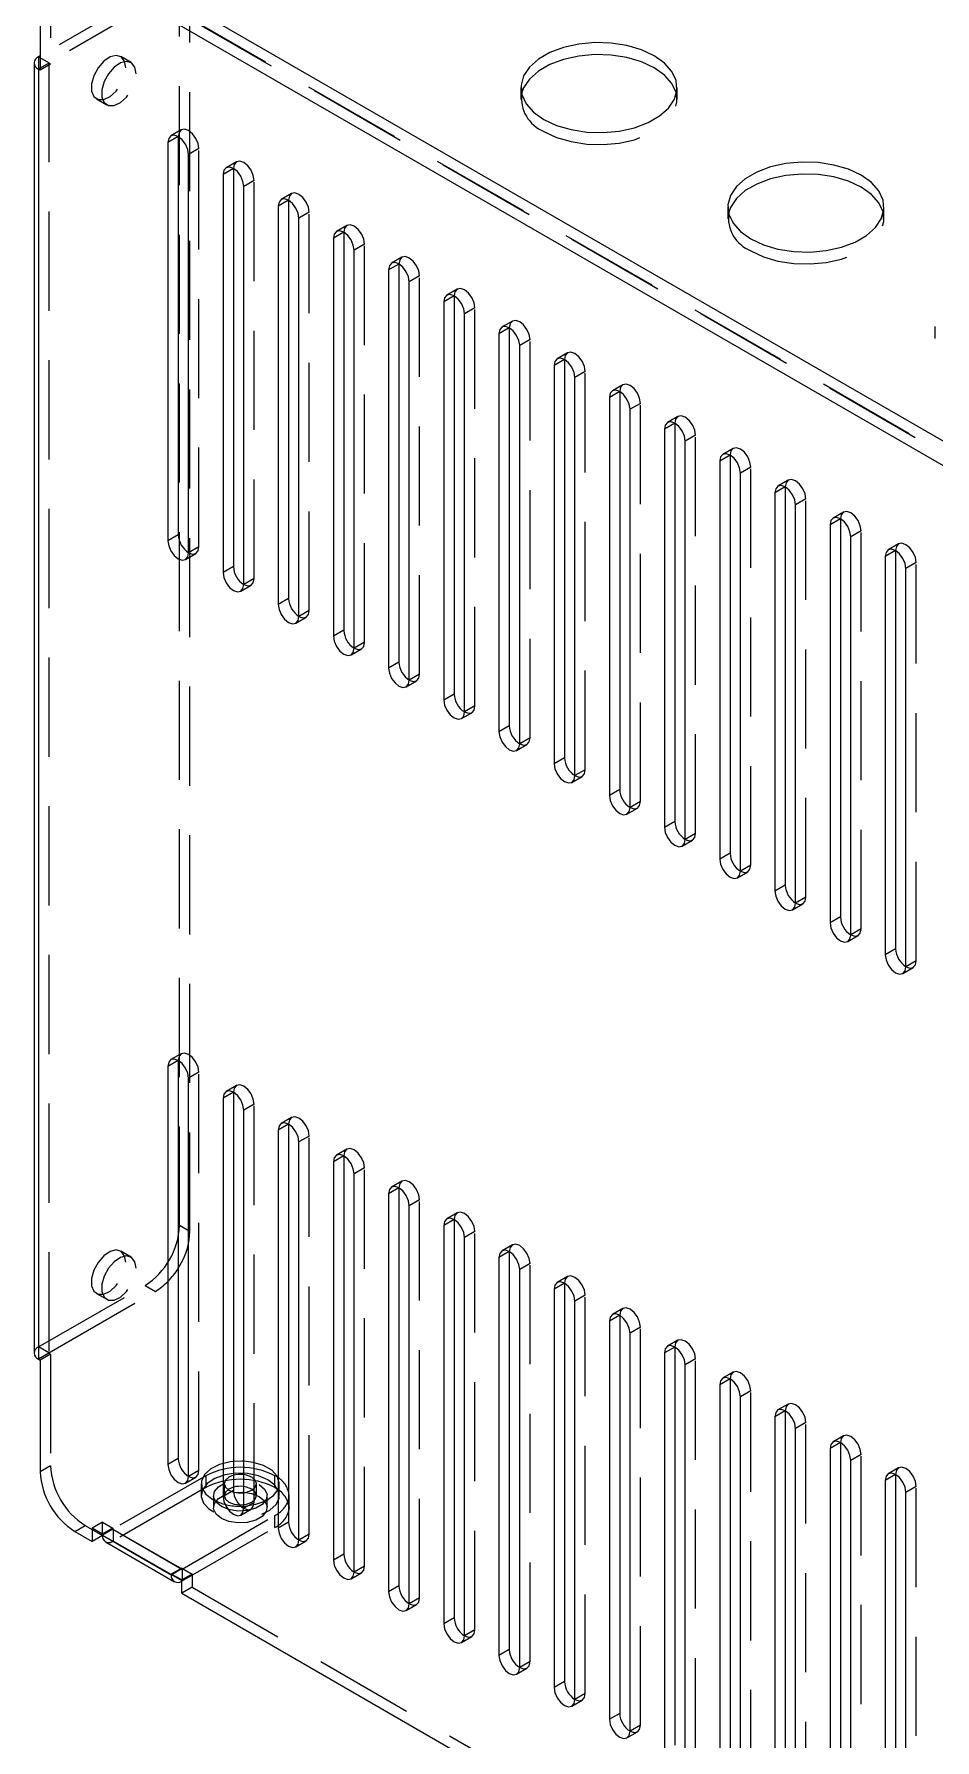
# Model space of a CAD drawing. Header units: millimetres. Extents: x 20 to 1161, y 26 to 820.
# Drawn here: x 933.5 to 979.6, y 684.9 to 772.3 of the extents above; entities that cross this region are included whole.
import ezdxf

# ---------------------------------------------------------------- set-up
doc = ezdxf.new("R2010")
doc.units = ezdxf.units.MM
doc.header["$LTSCALE"] = 4
doc.linetypes.add('HIDDEN', pattern=[1.905, 1.27, -0.635])
doc.layers.add('SLD-0', color=7, linetype='Continuous')

msp = doc.modelspace()

# ---------------------------------------------------------------- linework, layer by layer
at = {"layer": 'SLD-0', "linetype": 'Continuous', "lineweight": 25}
for p, q in [((934.316, 777.875), (1084.223, 691.335)), ((1083.675, 690.386), (933.768, 776.925)), ((933.768, 776.925), (933.768, 770.495)), ((933.453, 770.863), (933.453, 704.723)), ((933.768, 771.23), (933.68, 771.179)), ((933.768, 771.128), (933.68, 771.179)), ((933.768, 770.597), (933.68, 770.546)), ((933.68, 770.546), (933.68, 704.406)), ((933.768, 770.495), (933.68, 770.546)), ((940.839, 767.087), (940.309, 766.781)), ((940.839, 767.087), (940.839, 746.673)), ((940.309, 766.781), (940.309, 746.367)), ((941.369, 745.755), (941.369, 766.168)), ((943.667, 765.454), (943.137, 765.148)), ((943.667, 765.454), (943.667, 745.04)), ((943.137, 765.148), (943.137, 744.734)), ((944.198, 744.122), (944.198, 764.535)), ((946.496, 763.821), (945.966, 763.515)), ((945.966, 763.515), (945.966, 743.101)), ((946.496, 763.821), (946.496, 743.408)), ((947.026, 742.489), (947.026, 762.903)), ((949.324, 762.188), (948.794, 761.882)), ((948.794, 761.882), (948.794, 741.469)), ((949.324, 762.188), (949.324, 741.775)), ((949.855, 740.856), (949.855, 761.27)), ((952.153, 760.555), (951.622, 760.249)), ((951.622, 760.249), (951.622, 739.836)), ((952.153, 760.555), (952.153, 740.142)), ((952.683, 739.223), (952.683, 759.637)), ((954.981, 758.923), (954.451, 758.616)), ((954.451, 758.616), (954.451, 738.203)), ((954.981, 758.923), (954.981, 738.509)), ((955.512, 737.591), (955.512, 758.004)), ((957.81, 757.29), (957.279, 756.984)), ((957.279, 756.984), (957.279, 736.57)), ((957.81, 757.29), (957.81, 736.876)), ((958.34, 735.958), (958.34, 756.371)), ((960.638, 755.657), (960.108, 755.351)), ((960.638, 755.657), (960.638, 735.243)), ((960.108, 755.351), (960.108, 734.937)), ((961.168, 734.325), (961.168, 754.739)), ((963.466, 754.024), (962.936, 753.718)), ((963.466, 754.024), (963.466, 733.611)), ((962.936, 753.718), (962.936, 733.305)), ((963.997, 732.692), (963.997, 753.106)), ((966.295, 752.391), (965.765, 752.085)), ((965.765, 752.085), (965.765, 731.672)), ((966.295, 752.391), (966.295, 731.978)), ((966.825, 731.059), (966.825, 751.473)), ((969.123, 750.759), (968.593, 750.452)), ((968.593, 750.452), (968.593, 730.039)), ((969.123, 750.759), (969.123, 730.345)), ((969.654, 729.427), (969.654, 749.84)), ((971.952, 749.126), (971.421, 748.82)), ((971.421, 748.82), (971.421, 728.406)), ((971.952, 749.126), (971.952, 728.712)), ((972.482, 727.794), (972.482, 748.207)), ((974.78, 747.493), (974.25, 747.187)), ((974.25, 747.187), (974.25, 726.773)), ((974.78, 747.493), (974.78, 727.079)), ((940.839, 746.673), (940.309, 746.367)), ((975.311, 726.161), (975.311, 746.574)), ((977.609, 745.86), (977.078, 745.554)), ((977.078, 745.554), (977.078, 725.14)), ((977.609, 745.86), (977.609, 725.447)), ((943.667, 745.04), (943.137, 744.734)), ((978.139, 724.528), (978.139, 744.942)), ((946.496, 743.408), (945.966, 743.101)), ((949.324, 741.775), (948.794, 741.469)), ((952.153, 740.142), (951.622, 739.836)), ((954.981, 738.509), (954.451, 738.203)), ((957.81, 736.876), (957.279, 736.57)), ((960.638, 735.243), (960.108, 734.937)), ((963.466, 733.611), (962.936, 733.305)), ((966.295, 731.978), (965.765, 731.672)), ((969.123, 730.345), (968.593, 730.039)), ((971.952, 728.712), (971.421, 728.406)), ((974.78, 727.079), (974.25, 726.773)), ((977.609, 725.447), (977.078, 725.14)), ((940.839, 719.727), (940.309, 719.421)), ((940.839, 719.727), (940.839, 699.314)), ((940.309, 719.421), (940.309, 699.008)), ((941.369, 698.395), (941.369, 718.809)), ((943.667, 718.095), (943.137, 717.788)), ((943.667, 718.095), (943.667, 697.681)), ((943.137, 717.788), (943.137, 697.375)), ((944.198, 696.763), (944.198, 717.176)), ((946.496, 716.462), (945.966, 716.156)), ((946.496, 716.462), (946.496, 696.048)), ((945.966, 716.156), (945.966, 695.742)), ((947.026, 695.13), (947.026, 715.543)), ((949.324, 714.829), (948.794, 714.523)), ((948.794, 714.523), (948.794, 694.109)), ((949.324, 714.829), (949.324, 694.415)), ((949.855, 693.497), (949.855, 713.91)), ((952.153, 713.196), (951.622, 712.89)), ((951.622, 712.89), (951.622, 692.476)), ((952.153, 713.196), (952.153, 692.783)), ((952.683, 691.864), (952.683, 712.278)), ((954.981, 711.563), (954.451, 711.257)), ((954.451, 711.257), (954.451, 690.844)), ((954.981, 711.563), (954.981, 691.15)), ((955.512, 690.231), (955.512, 710.645)), ((957.81, 709.93), (957.279, 709.624)), ((957.279, 709.624), (957.279, 689.211)), ((957.81, 709.93), (957.81, 689.517)), ((958.34, 688.598), (958.34, 709.012)), ((960.638, 708.298), (960.108, 707.991)), ((960.108, 707.991), (960.108, 687.578)), ((960.638, 708.298), (960.638, 687.884)), ((961.168, 686.966), (961.168, 707.379)), ((963.466, 706.665), (962.936, 706.359)), ((963.466, 706.665), (963.466, 686.251)), ((962.936, 706.359), (962.936, 685.945)), ((963.997, 685.333), (963.997, 705.746)), ((966.295, 705.032), (965.765, 704.726)), ((966.295, 705.032), (966.295, 684.618)), ((933.68, 704.406), (933.768, 704.355)), ((933.768, 704.355), (933.768, 698.64)), ((965.765, 704.726), (965.765, 684.312)), ((966.825, 683.7), (966.825, 704.114)), ((969.123, 703.399), (968.593, 703.093)), ((969.123, 703.399), (969.123, 682.986)), ((968.593, 703.093), (968.593, 682.68)), ((969.654, 682.067), (969.654, 702.481)), ((971.952, 701.766), (971.421, 701.46)), ((971.421, 701.46), (971.421, 681.047)), ((971.952, 701.766), (971.952, 681.353)), ((972.482, 680.434), (972.482, 700.848)), ((974.78, 700.134), (974.25, 699.827)), ((974.25, 699.827), (974.25, 679.414)), ((974.78, 700.134), (974.78, 679.72)), ((940.839, 699.314), (940.309, 699.008)), ((975.311, 678.802), (975.311, 699.215)), ((977.609, 698.501), (977.078, 698.195)), ((977.078, 698.195), (977.078, 677.781)), ((977.609, 698.501), (977.609, 678.087)), ((943.667, 697.681), (943.137, 697.375)), ((946.521, 696.802), (946.521, 697.415)), ((978.139, 677.169), (978.139, 697.582)), ((944.049, 696.873), (944.198, 696.877)), ((946.521, 696.802), (946.496, 696.598)), ((935.536, 695.578), (936.42, 695.067)), ((936.95, 695.435), (936.42, 695.741)), ((936.42, 695.741), (936.42, 695.067)), ((936.95, 695.374), (936.42, 695.067)), ((936.95, 695.394), (936.95, 695.435)), ((936.95, 695.394), (940.485, 693.353)), ((936.95, 695.374), (936.95, 695.394)), ((946.496, 696.048), (945.966, 695.742)), ((937.111, 695.039), (940.646, 692.998)), ((949.324, 694.415), (948.794, 694.109)), ((941.016, 693.088), (940.485, 693.394)), ((940.485, 693.394), (940.485, 693.353)), ((940.521, 693.374), (940.485, 693.353)), ((941.016, 692.414), (941.016, 693.088)), ((952.153, 692.783), (951.622, 692.476)), ((941.016, 692.414), (1076.427, 614.243)), ((954.981, 691.15), (954.451, 690.844)), ((957.81, 689.517), (957.279, 689.211)), ((960.638, 687.884), (960.108, 687.578)), ((963.466, 686.251), (962.936, 685.945))]:
    msp.add_line(p, q, dxfattribs=at)
at = {"layer": 'SLD-0', "linetype": 'HIDDEN', "lineweight": 18}
for p, q in [((1084.205, 690.692), (934.298, 777.232)), ((934.298, 777.232), (934.298, 770.801)), ((934.316, 777.262), (1084.223, 690.723)), ((939.142, 774.332), (933.768, 771.23)), ((939.672, 774.026), (934.21, 770.873)), ((940.91, 711.254), (940.91, 773.311)), ((941.44, 710.948), (941.44, 773.005)), ((933.68, 771.179), (933.68, 770.546)), ((934.21, 770.873), (933.768, 771.128)), ((934.21, 770.852), (933.768, 770.597)), ((934.298, 770.801), (933.768, 770.495)), ((934.203, 770.863), (934.203, 704.723)), ((934.21, 770.852), (934.21, 770.873)), ((934.298, 770.801), (934.21, 770.852)), ((934.21, 770.852), (934.21, 704.713)), ((938.423, 770.883), (937.893, 771.189)), ((958.406, 769.598), (958.406, 768.986)), ((966.406, 768.986), (966.406, 769.598)), ((936.643, 769.024), (937.174, 768.718)), ((940.994, 767.43), (940.464, 767.124)), ((941.9, 766.474), (941.369, 766.168)), ((941.9, 746.061), (941.9, 766.474)), ((943.823, 765.797), (943.293, 765.491)), ((944.728, 764.842), (944.198, 764.535)), ((944.728, 744.428), (944.728, 764.842)), ((946.651, 764.164), (946.121, 763.858)), ((969.012, 763.475), (969.012, 762.863)), ((977.012, 762.863), (977.012, 763.475)), ((947.557, 763.209), (947.026, 762.903)), ((947.557, 742.795), (947.557, 763.209)), ((949.48, 762.532), (948.949, 762.225)), ((950.385, 761.576), (949.855, 761.27)), ((950.385, 741.162), (950.385, 761.576)), ((952.308, 760.899), (951.778, 760.593)), ((953.213, 759.943), (952.683, 759.637)), ((953.213, 739.53), (953.213, 759.943)), ((955.137, 759.266), (954.606, 758.96)), ((956.042, 758.31), (955.512, 758.004)), ((956.042, 737.897), (956.042, 758.31)), ((957.965, 757.633), (957.435, 757.327)), ((979.619, 757.352), (979.619, 756.74)), ((958.87, 756.678), (958.34, 756.371)), ((958.87, 736.264), (958.87, 756.678)), ((960.793, 756), (960.263, 755.694)), ((961.699, 755.045), (961.168, 754.739)), ((961.699, 734.631), (961.699, 755.045)), ((963.622, 754.368), (963.091, 754.061)), ((964.527, 753.412), (963.997, 753.106)), ((964.527, 732.998), (964.527, 753.412)), ((966.45, 752.735), (965.92, 752.429)), ((967.356, 751.779), (966.825, 751.473)), ((967.356, 731.366), (967.356, 751.779)), ((969.279, 751.102), (968.748, 750.796)), ((970.184, 750.146), (969.654, 749.84)), ((970.184, 729.733), (970.184, 750.146)), ((972.107, 749.469), (971.577, 749.163)), ((973.012, 748.513), (972.482, 748.207)), ((973.012, 728.1), (973.012, 748.513)), ((974.936, 747.836), (974.405, 747.53)), ((975.841, 746.881), (975.311, 746.574)), ((975.841, 726.467), (975.841, 746.881)), ((941.9, 746.061), (941.369, 745.755)), ((977.764, 746.203), (977.234, 745.897)), ((941.214, 745.411), (941.744, 745.717)), ((978.669, 745.248), (978.139, 744.942)), ((978.669, 724.834), (978.669, 745.248)), ((944.728, 744.428), (944.198, 744.122)), ((944.042, 743.779), (944.573, 744.085)), ((947.557, 742.795), (947.026, 742.489)), ((946.871, 742.146), (947.401, 742.452)), ((949.699, 740.513), (950.23, 740.819)), ((950.385, 741.162), (949.855, 740.856)), ((952.528, 738.88), (953.058, 739.186)), ((953.213, 739.53), (952.683, 739.223)), ((955.356, 737.247), (955.886, 737.553)), ((956.042, 737.897), (955.512, 737.591)), ((958.185, 735.614), (958.715, 735.921)), ((958.87, 736.264), (958.34, 735.958)), ((961.699, 734.631), (961.168, 734.325)), ((961.013, 733.982), (961.543, 734.288)), ((964.527, 732.998), (963.997, 732.692)), ((963.841, 732.349), (964.372, 732.655)), ((967.356, 731.366), (966.825, 731.059)), ((966.67, 730.716), (967.2, 731.022)), ((969.498, 729.083), (970.029, 729.389)), ((970.184, 729.733), (969.654, 729.427)), ((972.327, 727.45), (972.857, 727.757)), ((973.012, 728.1), (972.482, 727.794)), ((975.155, 725.818), (975.685, 726.124)), ((975.841, 726.467), (975.311, 726.161)), ((977.984, 724.185), (978.514, 724.491)), ((978.669, 724.834), (978.139, 724.528)), ((940.994, 720.071), (940.464, 719.765)), ((941.9, 719.115), (941.369, 718.809)), ((941.9, 698.702), (941.9, 719.115)), ((943.823, 718.438), (943.293, 718.132)), ((944.728, 717.482), (944.198, 717.176)), ((944.728, 697.069), (944.728, 717.482)), ((946.651, 716.805), (946.121, 716.499)), ((947.557, 715.849), (947.026, 715.543)), ((947.557, 695.436), (947.557, 715.849)), ((949.48, 715.172), (948.949, 714.866)), ((950.385, 714.217), (949.855, 713.91)), ((950.385, 693.803), (950.385, 714.217)), ((952.308, 713.539), (951.778, 713.233)), ((953.213, 712.584), (952.683, 712.278)), ((953.213, 692.17), (953.213, 712.584)), ((955.137, 711.907), (954.606, 711.6)), ((941.44, 710.948), (940.91, 711.254)), ((956.042, 710.951), (955.512, 710.645)), ((956.042, 690.537), (956.042, 710.951)), ((957.965, 710.274), (957.435, 709.968)), ((938.423, 709.643), (937.893, 709.949)), ((958.87, 709.318), (958.34, 709.012)), ((958.87, 688.905), (958.87, 709.318)), ((960.793, 708.641), (960.263, 708.335)), ((933.68, 705.039), (939.142, 708.193)), ((934.21, 704.733), (939.672, 707.886)), ((936.643, 707.784), (937.174, 707.478)), ((939.142, 708.193), (939.672, 707.886)), ((961.699, 707.685), (961.168, 707.379)), ((961.699, 687.272), (961.699, 707.685)), ((963.622, 707.008), (963.091, 706.702)), ((964.527, 706.053), (963.997, 705.746)), ((964.527, 685.639), (964.527, 706.053)), ((934.21, 704.733), (933.68, 705.039)), ((966.45, 705.375), (965.92, 705.069)), ((934.21, 704.713), (933.68, 704.406)), ((934.298, 704.662), (933.768, 704.355)), ((934.21, 704.713), (934.298, 704.662)), ((934.298, 704.662), (934.298, 698.946)), ((967.356, 704.42), (966.825, 704.114)), ((967.356, 684.006), (967.356, 704.42)), ((969.279, 703.743), (968.748, 703.436)), ((970.184, 702.787), (969.654, 702.481)), ((970.184, 682.373), (970.184, 702.787)), ((972.107, 702.11), (971.577, 701.804)), ((973.012, 701.154), (972.482, 700.848)), ((973.012, 680.741), (973.012, 701.154)), ((974.936, 700.477), (974.405, 700.171)), ((934.298, 698.946), (933.768, 698.64)), ((975.841, 699.521), (975.311, 699.215)), ((975.841, 679.108), (975.841, 699.521)), ((977.764, 698.844), (977.234, 698.538)), ((942.253, 698.435), (937.498, 695.69)), ((941.214, 698.052), (941.744, 698.358)), ((941.9, 698.702), (941.369, 698.395)), ((942.021, 698.027), (942.021, 697.415)), ((942.253, 698.435), (942.253, 697.823)), ((943.196, 698.027), (943.196, 697.415)), ((944.846, 697.415), (944.846, 698.027)), ((945.789, 697.823), (945.789, 698.435)), ((946.021, 697.415), (946.021, 698.027)), ((978.669, 697.888), (978.139, 697.582)), ((978.669, 677.475), (978.669, 697.888)), ((942.253, 697.823), (937.498, 695.078)), ((942.646, 697.415), (942.646, 696.802)), ((943.438, 697.69), (943.672, 697.596)), ((944.728, 697.069), (944.198, 696.763)), ((945.396, 696.802), (945.396, 697.415)), ((941.034, 693.649), (945.789, 696.394)), ((944.042, 696.419), (944.573, 696.725)), ((945.789, 695.782), (945.789, 696.394)), ((935.536, 695.578), (936.066, 695.884)), ((936.066, 695.884), (936.95, 695.374)), ((936.95, 696.047), (936.42, 695.741)), ((936.95, 696.047), (937.48, 695.741)), ((936.95, 695.435), (936.95, 696.047)), ((937.48, 695.741), (936.95, 695.435)), ((937.48, 695.7), (936.95, 695.394)), ((937.48, 695.741), (937.48, 695.7)), ((937.48, 695.7), (941.016, 693.659)), ((937.485, 695.689), (941.021, 693.648)), ((937.498, 695.69), (937.498, 695.078)), ((941.034, 693.037), (945.789, 695.782)), ((947.557, 695.436), (947.026, 695.13)), ((941.034, 693.037), (937.498, 695.078)), ((946.871, 694.786), (947.401, 695.092)), ((941.016, 693.7), (940.485, 693.394)), ((941.016, 693.659), (940.521, 693.374)), ((941.016, 693.7), (941.546, 693.394)), ((941.016, 693.659), (941.016, 693.7)), ((941.034, 693.649), (941.016, 693.659)), ((941.034, 693.649), (941.034, 693.037)), ((950.385, 693.803), (949.855, 693.497)), ((941.546, 693.394), (941.016, 693.088)), ((941.016, 693.027), (941.034, 693.037)), ((941.546, 692.72), (941.016, 692.414)), ((941.546, 693.394), (941.546, 692.72)), ((941.546, 692.72), (1076.957, 614.549)), ((949.699, 693.154), (950.23, 693.46)), ((952.528, 691.521), (953.058, 691.827)), ((953.213, 692.17), (952.683, 691.864)), ((955.356, 689.888), (955.886, 690.194)), ((956.042, 690.537), (955.512, 690.231)), ((958.185, 688.255), (958.715, 688.561)), ((958.87, 688.905), (958.34, 688.598)), ((961.013, 686.622), (961.543, 686.928)), ((961.699, 687.272), (961.168, 686.966)), ((964.527, 685.639), (963.997, 685.333)), ((963.841, 684.989), (964.372, 685.296))]:
    msp.add_line(p, q, dxfattribs=at)
at = {"layer": 'SLD-0', "linetype": 'Continuous', "lineweight": 25, "flags": 128}
for points in [[(959.577, 767.965), (960.227, 767.662), (960.972, 767.443), (961.78, 767.318), (962.615, 767.292), (963.441, 767.368), (964.222, 767.541), (964.923, 767.804), (965.514, 768.145), (965.97, 768.55), (966.27, 769.001), (966.4, 769.477), (966.357, 769.96), (966.14, 770.426), (965.76, 770.856), (965.234, 771.231), (964.584, 771.535), (963.839, 771.754), (963.032, 771.879), (962.196, 771.904), (961.371, 771.829), (960.59, 771.656), (959.889, 771.393), (959.297, 771.051), (958.842, 770.647), (958.542, 770.196), (958.411, 769.719), (958.455, 769.237), (958.671, 768.771), (959.051, 768.341), (959.577, 767.965)], [(966.37, 769.292), (966.357, 769.347), (966.14, 769.813), (965.76, 770.244), (965.234, 770.619), (964.584, 770.923), (963.839, 771.142), (963.032, 771.267), (962.196, 771.292), (961.371, 771.216), (960.59, 771.043), (959.889, 770.78), (959.297, 770.439), (958.842, 770.034), (958.542, 769.584), (958.441, 769.292)], [(941.369, 766.168), (941.329, 766.426), (941.214, 766.691), (941.042, 766.923), (940.839, 767.087), (940.636, 767.157), (940.464, 767.124), (940.349, 766.992), (940.309, 766.781)], [(944.198, 764.535), (944.157, 764.793), (944.042, 765.058), (943.87, 765.29), (943.667, 765.454), (943.465, 765.525), (943.292, 765.491), (943.178, 765.359), (943.137, 765.148)], [(970.184, 761.842), (970.834, 761.539), (971.579, 761.319), (972.387, 761.195), (973.222, 761.169), (974.048, 761.245), (974.828, 761.418), (975.53, 761.681), (976.121, 762.022), (976.576, 762.427), (976.876, 762.878), (977.007, 763.354), (976.963, 763.836), (976.747, 764.303), (976.367, 764.733), (975.841, 765.108), (975.191, 765.412), (974.446, 765.631), (973.638, 765.756), (972.803, 765.781), (971.977, 765.706), (971.196, 765.533), (970.495, 765.27), (969.904, 764.928), (969.448, 764.524), (969.149, 764.073), (969.018, 763.596), (969.062, 763.114), (969.278, 762.648), (969.658, 762.218), (970.184, 761.842)], [(976.977, 763.169), (976.963, 763.224), (976.747, 763.69), (976.367, 764.12), (975.841, 764.496), (975.191, 764.799), (974.446, 765.019), (973.638, 765.144), (972.803, 765.169), (971.977, 765.093), (971.196, 764.92), (970.495, 764.657), (969.904, 764.316), (969.448, 763.911), (969.149, 763.46), (969.048, 763.169)], [(947.026, 762.903), (946.986, 763.16), (946.871, 763.425), (946.699, 763.657), (946.496, 763.821), (946.293, 763.892), (946.121, 763.858), (946.006, 763.726), (945.966, 763.515)], [(949.855, 761.27), (949.814, 761.527), (949.699, 761.793), (949.527, 762.025), (949.324, 762.188), (949.121, 762.259), (948.949, 762.225), (948.834, 762.093), (948.794, 761.882)], [(952.683, 759.637), (952.643, 759.895), (952.528, 760.16), (952.356, 760.392), (952.153, 760.556), (951.95, 760.626), (951.778, 760.593), (951.663, 760.46), (951.622, 760.249)], [(955.512, 758.004), (955.471, 758.262), (955.356, 758.527), (955.184, 758.759), (954.981, 758.923), (954.778, 758.993), (954.606, 758.96), (954.491, 758.828), (954.451, 758.616)], [(958.34, 756.371), (958.3, 756.629), (958.185, 756.894), (958.013, 757.126), (957.81, 757.29), (957.607, 757.36), (957.435, 757.327), (957.32, 757.195), (957.279, 756.984)], [(961.168, 754.739), (961.128, 754.996), (961.013, 755.261), (960.841, 755.493), (960.638, 755.657), (960.435, 755.728), (960.263, 755.694), (960.148, 755.562), (960.108, 755.351)], [(963.997, 753.106), (963.956, 753.363), (963.841, 753.628), (963.669, 753.861), (963.466, 754.024), (963.264, 754.095), (963.091, 754.061), (962.977, 753.929), (962.936, 753.718)], [(966.825, 751.473), (966.785, 751.731), (966.67, 751.996), (966.498, 752.228), (966.295, 752.391), (966.092, 752.462), (965.92, 752.429), (965.805, 752.296), (965.765, 752.085)], [(969.654, 749.84), (969.613, 750.098), (969.498, 750.363), (969.326, 750.595), (969.123, 750.759), (968.92, 750.829), (968.748, 750.796), (968.633, 750.663), (968.593, 750.452)], [(972.482, 748.207), (972.442, 748.465), (972.327, 748.73), (972.155, 748.962), (971.952, 749.126), (971.749, 749.196), (971.577, 749.163), (971.462, 749.031), (971.421, 748.82)], [(975.311, 746.574), (975.27, 746.832), (975.155, 747.097), (974.983, 747.329), (974.78, 747.493), (974.577, 747.564), (974.405, 747.53), (974.29, 747.398), (974.25, 747.187)], [(940.309, 746.367), (940.349, 746.109), (940.464, 745.844), (940.636, 745.612), (940.839, 745.448), (941.042, 745.378), (941.214, 745.411), (941.329, 745.544), (941.369, 745.755)], [(978.139, 744.942), (978.099, 745.199), (977.984, 745.464), (977.812, 745.696), (977.609, 745.86), (977.406, 745.931), (977.234, 745.897), (977.119, 745.765), (977.078, 745.554)], [(943.137, 744.734), (943.178, 744.477), (943.292, 744.212), (943.465, 743.979), (943.667, 743.816), (943.87, 743.745), (944.042, 743.779), (944.157, 743.911), (944.198, 744.122)], [(945.966, 743.101), (946.006, 742.844), (946.121, 742.579), (946.293, 742.347), (946.496, 742.183), (946.699, 742.112), (946.871, 742.146), (946.986, 742.278), (947.026, 742.489)], [(948.794, 741.469), (948.834, 741.211), (948.949, 740.946), (949.121, 740.714), (949.324, 740.55), (949.527, 740.479), (949.699, 740.513), (949.814, 740.645), (949.855, 740.856)], [(951.622, 739.836), (951.663, 739.578), (951.778, 739.313), (951.95, 739.081), (952.153, 738.917), (952.356, 738.847), (952.528, 738.88), (952.643, 739.012), (952.683, 739.223)], [(954.451, 738.203), (954.491, 737.945), (954.606, 737.68), (954.778, 737.448), (954.981, 737.284), (955.184, 737.214), (955.356, 737.247), (955.471, 737.38), (955.512, 737.591)], [(957.279, 736.57), (957.32, 736.312), (957.435, 736.047), (957.607, 735.815), (957.81, 735.652), (958.013, 735.581), (958.185, 735.614), (958.3, 735.747), (958.34, 735.958)], [(960.108, 734.937), (960.148, 734.68), (960.263, 734.415), (960.435, 734.183), (960.638, 734.019), (960.841, 733.948), (961.013, 733.982), (961.128, 734.114), (961.168, 734.325)], [(962.936, 733.305), (962.977, 733.047), (963.091, 732.782), (963.264, 732.55), (963.466, 732.386), (963.669, 732.315), (963.841, 732.349), (963.956, 732.481), (963.997, 732.692)], [(965.765, 731.672), (965.805, 731.414), (965.92, 731.149), (966.092, 730.917), (966.295, 730.753), (966.498, 730.683), (966.67, 730.716), (966.785, 730.848), (966.825, 731.059)], [(968.593, 730.039), (968.633, 729.781), (968.748, 729.516), (968.92, 729.284), (969.123, 729.12), (969.326, 729.05), (969.498, 729.083), (969.613, 729.216), (969.654, 729.427)], [(971.421, 728.406), (971.462, 728.148), (971.577, 727.883), (971.749, 727.651), (971.952, 727.487), (972.155, 727.417), (972.327, 727.45), (972.442, 727.583), (972.482, 727.794)], [(974.25, 726.773), (974.29, 726.516), (974.405, 726.251), (974.577, 726.018), (974.78, 725.855), (974.983, 725.784), (975.155, 725.818), (975.27, 725.95), (975.311, 726.161)], [(977.078, 725.14), (977.119, 724.883), (977.234, 724.618), (977.406, 724.386), (977.609, 724.222), (977.812, 724.151), (977.984, 724.185), (978.099, 724.317), (978.139, 724.528)], [(941.369, 718.809), (941.329, 719.067), (941.214, 719.332), (941.042, 719.564), (940.839, 719.727), (940.636, 719.798), (940.464, 719.765), (940.349, 719.632), (940.309, 719.421)], [(944.198, 717.176), (944.157, 717.434), (944.042, 717.699), (943.87, 717.931), (943.667, 718.095), (943.465, 718.165), (943.292, 718.132), (943.178, 717.999), (943.137, 717.788)], [(947.026, 715.543), (946.986, 715.801), (946.871, 716.066), (946.699, 716.298), (946.496, 716.462), (946.293, 716.532), (946.121, 716.499), (946.006, 716.367), (945.966, 716.156)], [(949.855, 713.91), (949.814, 714.168), (949.699, 714.433), (949.527, 714.665), (949.324, 714.829), (949.121, 714.9), (948.949, 714.866), (948.834, 714.734), (948.794, 714.523)], [(952.683, 712.278), (952.643, 712.535), (952.528, 712.8), (952.356, 713.032), (952.153, 713.196), (951.95, 713.267), (951.778, 713.233), (951.663, 713.101), (951.622, 712.89)], [(955.512, 710.645), (955.471, 710.902), (955.356, 711.168), (955.184, 711.4), (954.981, 711.563), (954.778, 711.634), (954.606, 711.6), (954.491, 711.468), (954.451, 711.257)], [(958.34, 709.012), (958.3, 709.27), (958.185, 709.535), (958.013, 709.767), (957.81, 709.931), (957.607, 710.001), (957.435, 709.968), (957.32, 709.835), (957.279, 709.624)], [(961.168, 707.379), (961.128, 707.637), (961.013, 707.902), (960.841, 708.134), (960.638, 708.298), (960.435, 708.368), (960.263, 708.335), (960.148, 708.203), (960.108, 707.991)], [(963.997, 705.746), (963.956, 706.004), (963.841, 706.269), (963.669, 706.501), (963.466, 706.665), (963.264, 706.735), (963.091, 706.702), (962.977, 706.57), (962.936, 706.359)], [(966.825, 704.114), (966.785, 704.371), (966.67, 704.636), (966.498, 704.868), (966.295, 705.032), (966.092, 705.103), (965.92, 705.069), (965.805, 704.937), (965.765, 704.726)], [(969.654, 702.481), (969.613, 702.738), (969.498, 703.003), (969.326, 703.236), (969.123, 703.399), (968.92, 703.47), (968.748, 703.436), (968.633, 703.304), (968.593, 703.093)], [(972.482, 700.848), (972.442, 701.106), (972.327, 701.371), (972.155, 701.603), (971.952, 701.766), (971.749, 701.837), (971.577, 701.804), (971.462, 701.671), (971.421, 701.46)], [(975.311, 699.215), (975.27, 699.473), (975.155, 699.738), (974.983, 699.97), (974.78, 700.134), (974.577, 700.204), (974.405, 700.171), (974.29, 700.038), (974.25, 699.827)], [(940.309, 699.008), (940.349, 698.75), (940.464, 698.485), (940.636, 698.253), (940.839, 698.089), (941.042, 698.019), (941.214, 698.052), (941.329, 698.184), (941.369, 698.395)], [(944.198, 699.177), (944.096, 699.181), (943.667, 699.164)], [(978.139, 697.582), (978.099, 697.84), (977.984, 698.105), (977.812, 698.337), (977.609, 698.501), (977.406, 698.571), (977.234, 698.538), (977.119, 698.406), (977.078, 698.195)], [(943.137, 697.375), (943.178, 697.117), (943.292, 696.852), (943.465, 696.62), (943.667, 696.456), (943.87, 696.386), (944.042, 696.419), (944.157, 696.551), (944.198, 696.763)], [(943.74, 697.579), (944.141, 697.593), (944.198, 697.59)], [(946.496, 697.211), (946.521, 697.415), (946.496, 697.619)], [(945.966, 695.742), (946.006, 695.484), (946.121, 695.219), (946.293, 694.987), (946.496, 694.823), (946.699, 694.753), (946.871, 694.786), (946.986, 694.919), (947.026, 695.13)], [(948.794, 694.109), (948.834, 693.852), (948.949, 693.587), (949.121, 693.354), (949.324, 693.191), (949.527, 693.12), (949.699, 693.154), (949.814, 693.286), (949.855, 693.497)], [(951.622, 692.476), (951.663, 692.219), (951.778, 691.954), (951.95, 691.722), (952.153, 691.558), (952.356, 691.487), (952.528, 691.521), (952.643, 691.653), (952.683, 691.864)], [(954.451, 690.844), (954.491, 690.586), (954.606, 690.321), (954.778, 690.089), (954.981, 689.925), (955.184, 689.854), (955.356, 689.888), (955.471, 690.02), (955.512, 690.231)], [(957.279, 689.211), (957.32, 688.953), (957.435, 688.688), (957.607, 688.456), (957.81, 688.292), (958.013, 688.222), (958.185, 688.255), (958.3, 688.387), (958.34, 688.598)], [(960.108, 687.578), (960.148, 687.32), (960.263, 687.055), (960.435, 686.823), (960.638, 686.659), (960.841, 686.589), (961.013, 686.622), (961.128, 686.755), (961.168, 686.966)], [(962.936, 685.945), (962.977, 685.687), (963.091, 685.422), (963.264, 685.19), (963.466, 685.027), (963.669, 684.956), (963.841, 684.989), (963.956, 685.122), (963.997, 685.333)]]:
    msp.add_lwpolyline(points, dxfattribs=at)
at = {"layer": 'SLD-0', "linetype": 'HIDDEN', "lineweight": 18, "flags": 128}
for points in [[(938.152, 770.617), (938.092, 770.951), (937.921, 771.172), (937.662, 771.248), (937.35, 771.17), (937.026, 770.949), (936.736, 770.614), (936.517, 770.21), (936.399, 769.793), (936.399, 769.418), (936.517, 769.136), (936.736, 768.985), (937.026, 768.986), (937.35, 769.138), (937.662, 769.421), (937.921, 769.796), (938.092, 770.214), (938.152, 770.617)], [(938.682, 770.311), (938.623, 770.645), (938.452, 770.865), (938.192, 770.942), (937.88, 770.864), (937.557, 770.643), (937.266, 770.308), (937.047, 769.904), (936.93, 769.487), (936.93, 769.112), (937.047, 768.83), (937.266, 768.679), (937.557, 768.679), (937.88, 768.832), (938.192, 769.115), (938.452, 769.49), (938.623, 769.908), (938.682, 770.311)], [(959.577, 767.353), (960.227, 767.049), (960.972, 766.83), (961.78, 766.705), (962.615, 766.68), (963.441, 766.755), (964.222, 766.928), (964.923, 767.191), (965.514, 767.533), (965.97, 767.938), (966.27, 768.388), (966.4, 768.865), (966.37, 769.292)], [(941.9, 766.474), (941.859, 766.732), (941.744, 766.997), (941.572, 767.229), (941.369, 767.393), (941.166, 767.464), (940.994, 767.43), (940.879, 767.298), (940.839, 767.087)], [(944.728, 764.842), (944.688, 765.099), (944.573, 765.364), (944.401, 765.596), (944.198, 765.76), (943.995, 765.831), (943.823, 765.797), (943.708, 765.665), (943.667, 765.454)], [(947.557, 763.209), (947.516, 763.466), (947.401, 763.731), (947.229, 763.964), (947.026, 764.127), (946.823, 764.198), (946.651, 764.164), (946.536, 764.032), (946.496, 763.821)], [(970.184, 761.23), (970.834, 760.926), (971.579, 760.707), (972.387, 760.582), (973.222, 760.557), (974.048, 760.632), (974.828, 760.805), (975.53, 761.068), (976.121, 761.41), (976.576, 761.815), (976.876, 762.265), (977.007, 762.742), (976.977, 763.169)], [(950.385, 761.576), (950.345, 761.834), (950.23, 762.099), (950.058, 762.331), (949.855, 762.495), (949.652, 762.565), (949.48, 762.532), (949.365, 762.399), (949.324, 762.188)], [(953.213, 759.943), (953.173, 760.201), (953.058, 760.466), (952.886, 760.698), (952.683, 760.862), (952.48, 760.932), (952.308, 760.899), (952.193, 760.766), (952.153, 760.555)], [(956.042, 758.31), (956.001, 758.568), (955.887, 758.833), (955.714, 759.065), (955.512, 759.229), (955.309, 759.299), (955.137, 759.266), (955.022, 759.134), (954.981, 758.923)], [(958.87, 756.678), (958.83, 756.935), (958.715, 757.2), (958.543, 757.432), (958.34, 757.596), (958.137, 757.667), (957.965, 757.633), (957.85, 757.501), (957.81, 757.29)], [(961.699, 755.045), (961.658, 755.302), (961.543, 755.567), (961.371, 755.799), (961.168, 755.963), (960.965, 756.034), (960.793, 756), (960.678, 755.868), (960.638, 755.657)], [(964.527, 753.412), (964.487, 753.67), (964.372, 753.935), (964.2, 754.167), (963.997, 754.33), (963.794, 754.401), (963.622, 754.368), (963.507, 754.235), (963.466, 754.024)], [(967.356, 751.779), (967.315, 752.037), (967.2, 752.302), (967.028, 752.534), (966.825, 752.698), (966.622, 752.768), (966.45, 752.735), (966.335, 752.602), (966.295, 752.391)], [(970.184, 750.146), (970.144, 750.404), (970.029, 750.669), (969.857, 750.901), (969.654, 751.065), (969.451, 751.135), (969.279, 751.102), (969.164, 750.97), (969.123, 750.759)], [(973.012, 748.513), (972.972, 748.771), (972.857, 749.036), (972.685, 749.268), (972.482, 749.432), (972.279, 749.503), (972.107, 749.469), (971.992, 749.337), (971.952, 749.126)], [(975.841, 746.881), (975.8, 747.138), (975.686, 747.403), (975.513, 747.635), (975.311, 747.799), (975.108, 747.87), (974.936, 747.836), (974.821, 747.704), (974.78, 747.493)], [(941.369, 745.755), (941.572, 745.684), (941.744, 745.718), (941.859, 745.85), (941.9, 746.061)], [(978.669, 745.248), (978.629, 745.505), (978.514, 745.77), (978.342, 746.003), (978.139, 746.166), (977.936, 746.237), (977.764, 746.203), (977.649, 746.071), (977.609, 745.86)], [(944.198, 744.122), (944.401, 744.051), (944.573, 744.085), (944.688, 744.217), (944.728, 744.428)], [(947.026, 742.489), (947.229, 742.418), (947.401, 742.452), (947.516, 742.584), (947.557, 742.795)], [(949.855, 740.856), (950.058, 740.786), (950.23, 740.819), (950.345, 740.951), (950.385, 741.162)], [(952.683, 739.223), (952.886, 739.153), (953.058, 739.186), (953.173, 739.319), (953.213, 739.53)], [(955.512, 737.591), (955.714, 737.52), (955.887, 737.553), (956.001, 737.686), (956.042, 737.897)], [(958.34, 735.958), (958.543, 735.887), (958.715, 735.921), (958.83, 736.053), (958.87, 736.264)], [(961.168, 734.325), (961.371, 734.254), (961.543, 734.288), (961.658, 734.42), (961.699, 734.631)], [(963.997, 732.692), (964.2, 732.622), (964.372, 732.655), (964.487, 732.787), (964.527, 732.998)], [(966.825, 731.059), (967.028, 730.989), (967.2, 731.022), (967.315, 731.154), (967.356, 731.366)], [(969.654, 729.426), (969.857, 729.356), (970.029, 729.389), (970.144, 729.522), (970.184, 729.733)], [(972.482, 727.794), (972.685, 727.723), (972.857, 727.757), (972.972, 727.889), (973.012, 728.1)], [(975.311, 726.161), (975.513, 726.09), (975.686, 726.124), (975.8, 726.256), (975.841, 726.467)], [(978.139, 724.528), (978.342, 724.457), (978.514, 724.491), (978.629, 724.623), (978.669, 724.834)], [(941.9, 719.115), (941.859, 719.373), (941.744, 719.638), (941.572, 719.87), (941.369, 720.034), (941.166, 720.104), (940.994, 720.071), (940.879, 719.938), (940.839, 719.727)], [(944.728, 717.482), (944.688, 717.74), (944.573, 718.005), (944.401, 718.237), (944.198, 718.401), (943.995, 718.471), (943.823, 718.438), (943.708, 718.306), (943.667, 718.095)], [(947.557, 715.849), (947.516, 716.107), (947.401, 716.372), (947.229, 716.604), (947.026, 716.768), (946.823, 716.839), (946.651, 716.805), (946.536, 716.673), (946.496, 716.462)], [(950.385, 714.217), (950.345, 714.474), (950.23, 714.739), (950.058, 714.971), (949.855, 715.135), (949.652, 715.206), (949.48, 715.172), (949.365, 715.04), (949.324, 714.829)], [(953.213, 712.584), (953.173, 712.841), (953.058, 713.106), (952.886, 713.339), (952.683, 713.502), (952.48, 713.573), (952.308, 713.539), (952.193, 713.407), (952.153, 713.196)], [(956.042, 710.951), (956.001, 711.209), (955.887, 711.474), (955.714, 711.706), (955.512, 711.87), (955.309, 711.94), (955.137, 711.907), (955.022, 711.774), (954.981, 711.563)], [(941.369, 710.336), (941.406, 710.53), (941.44, 710.948)], [(958.87, 709.318), (958.83, 709.576), (958.715, 709.841), (958.543, 710.073), (958.34, 710.237), (958.137, 710.307), (957.965, 710.274), (957.85, 710.141), (957.81, 709.93)], [(938.152, 709.377), (938.092, 709.711), (937.921, 709.931), (937.662, 710.007), (937.35, 709.93), (937.026, 709.708), (936.736, 709.373), (936.517, 708.97), (936.399, 708.552), (936.399, 708.177), (936.517, 707.895), (936.736, 707.744), (937.026, 707.745), (937.35, 707.897), (937.662, 708.18), (937.921, 708.556), (938.092, 708.973), (938.152, 709.377)], [(938.682, 709.07), (938.623, 709.405), (938.452, 709.625), (938.192, 709.701), (937.88, 709.624), (937.557, 709.402), (937.266, 709.067), (937.047, 708.664), (936.93, 708.246), (936.93, 707.871), (937.047, 707.589), (937.266, 707.438), (937.557, 707.439), (937.88, 707.591), (938.192, 707.874), (938.452, 708.25), (938.623, 708.667), (938.682, 709.07)], [(961.699, 707.685), (961.658, 707.943), (961.543, 708.208), (961.371, 708.44), (961.168, 708.604), (960.965, 708.674), (960.793, 708.641), (960.678, 708.509), (960.638, 708.298)], [(964.527, 706.053), (964.487, 706.31), (964.372, 706.575), (964.2, 706.807), (963.997, 706.971), (963.794, 707.042), (963.622, 707.008), (963.507, 706.876), (963.466, 706.665)], [(967.356, 704.42), (967.315, 704.677), (967.2, 704.942), (967.028, 705.174), (966.825, 705.338), (966.622, 705.409), (966.45, 705.375), (966.335, 705.243), (966.295, 705.032)], [(970.184, 702.787), (970.144, 703.045), (970.029, 703.31), (969.857, 703.542), (969.654, 703.705), (969.451, 703.776), (969.279, 703.743), (969.164, 703.61), (969.123, 703.399)], [(973.012, 701.154), (972.972, 701.412), (972.857, 701.677), (972.685, 701.909), (972.482, 702.073), (972.279, 702.143), (972.107, 702.11), (971.992, 701.977), (971.952, 701.766)], [(975.841, 699.521), (975.8, 699.779), (975.686, 700.044), (975.513, 700.276), (975.311, 700.44), (975.108, 700.51), (974.936, 700.477), (974.821, 700.345), (974.78, 700.134)], [(943.667, 699.164), (943.503, 699.142), (942.957, 699.005), (942.505, 698.78), (942.188, 698.489), (942.034, 698.156), (942.056, 697.813), (942.253, 697.488), (942.607, 697.211)], [(944.198, 696.877), (944.245, 696.88), (944.821, 696.969), (945.326, 697.152), (945.714, 697.413), (945.953, 697.728), (946.02, 698.07), (945.909, 698.409), (945.63, 698.713), (945.209, 698.956), (944.682, 699.117), (944.198, 699.177)], [(978.669, 697.888), (978.629, 698.146), (978.514, 698.411), (978.342, 698.643), (978.139, 698.807), (977.936, 698.878), (977.764, 698.844), (977.649, 698.712), (977.609, 698.501)], [(941.369, 698.395), (941.572, 698.325), (941.744, 698.358), (941.859, 698.49), (941.9, 698.702)], [(945.435, 698.231), (944.956, 698.436), (944.393, 698.549), (943.797, 698.562), (943.221, 698.473), (942.716, 698.29), (942.328, 698.029), (942.089, 697.714), (942.022, 697.372), (942.133, 697.033), (942.412, 696.729), (942.833, 696.486), (943.36, 696.325), (943.946, 696.261), (944.539, 696.3), (945.085, 696.437), (945.537, 696.662), (945.854, 696.953), (946.008, 697.285), (945.986, 697.629), (945.789, 697.954), (945.435, 698.231)], [(944.993, 697.976), (945.267, 697.75), (945.391, 697.484), (945.349, 697.209), (945.147, 696.959), (944.81, 696.765), (944.377, 696.648), (943.901, 696.624), (943.44, 696.695), (943.049, 696.853), (942.775, 697.079), (942.651, 697.346), (942.693, 697.62), (942.895, 697.87), (943.232, 698.065), (943.665, 698.181), (944.141, 698.206), (944.602, 698.134), (944.993, 697.976)], [(943.667, 698.457), (943.438, 698.364), (943.259, 698.209), (943.196, 698.027), (943.259, 697.845), (943.438, 697.69)], [(943.438, 697.078), (943.705, 696.975), (944.021, 696.939), (944.337, 696.975), (944.604, 697.078), (944.783, 697.233), (944.846, 697.415), (944.783, 697.597), (944.604, 697.752), (944.337, 697.855), (944.198, 697.88)], [(944.198, 697.562), (944.337, 697.587), (944.604, 697.69), (944.783, 697.845), (944.846, 698.027), (944.783, 698.209), (944.604, 698.364), (944.337, 698.467), (944.198, 698.492)], [(944.993, 697.364), (945.267, 697.138), (945.391, 696.872), (945.349, 696.597), (945.147, 696.347), (944.81, 696.152), (944.377, 696.036), (943.901, 696.012), (943.44, 696.083), (943.049, 696.241), (942.775, 696.467), (942.651, 696.733), (942.693, 697.008), (942.895, 697.258), (943.232, 697.453), (943.665, 697.569), (943.74, 697.579)], [(943.667, 697.845), (943.438, 697.752), (943.259, 697.597), (943.196, 697.415), (943.259, 697.233), (943.438, 697.078)], [(944.198, 697.59), (944.602, 697.522), (944.993, 697.364)], [(944.198, 696.762), (944.401, 696.692), (944.573, 696.725), (944.688, 696.858), (944.728, 697.069)], [(947.026, 695.13), (947.229, 695.059), (947.401, 695.093), (947.516, 695.225), (947.557, 695.436)], [(949.855, 693.497), (950.058, 693.426), (950.23, 693.46), (950.345, 693.592), (950.385, 693.803)], [(952.683, 691.864), (952.886, 691.793), (953.058, 691.827), (953.173, 691.959), (953.213, 692.17)], [(955.512, 690.231), (955.714, 690.161), (955.887, 690.194), (956.001, 690.326), (956.042, 690.537)], [(958.34, 688.598), (958.543, 688.528), (958.715, 688.561), (958.83, 688.694), (958.87, 688.905)], [(961.168, 686.966), (961.371, 686.895), (961.543, 686.928), (961.658, 687.061), (961.699, 687.272)], [(963.997, 685.333), (964.2, 685.262), (964.372, 685.296), (964.487, 685.428), (964.527, 685.639)]]:
    msp.add_lwpolyline(points, dxfattribs=at)
at = {"layer": 'SLD-0', "linetype": 'Continuous', "lineweight": 25}
for centre, radius, start, end in [((933.8, 770.863), 0.338, 110.78342, 249.21658), ((941.99, 746.726), 1.153, 182.60548, 237.39452), ((944.819, 745.093), 1.153, 182.60548, 237.39452), ((947.647, 743.46), 1.153, 182.60548, 237.39452), ((950.476, 741.827), 1.153, 182.60548, 237.39452), ((953.304, 740.194), 1.153, 182.60548, 237.39452), ((956.133, 738.562), 1.153, 182.60548, 237.39452), ((958.961, 736.929), 1.153, 182.60548, 237.39452), ((961.789, 735.296), 1.153, 182.60548, 237.39452), ((964.618, 733.663), 1.153, 182.60548, 237.39452), ((967.446, 732.03), 1.153, 182.60548, 237.39452), ((970.275, 730.397), 1.153, 182.60548, 237.39452), ((973.103, 728.765), 1.153, 182.60548, 237.39452), ((975.932, 727.132), 1.153, 182.60548, 237.39452), ((978.76, 725.499), 1.153, 182.60548, 237.39452), ((937.403, 711.249), 4.07, 327.58374, 347.0284), ((933.84, 704.761), 0.39, 185.6948, 245.62534), ((941.99, 699.366), 1.153, 182.60548, 237.39452), ((937.606, 698.814), 3.842, 182.60548, 237.39452), ((944.021, 697.137), 1.367, 82.5527, 104.97505), ((944.021, 696.525), 1.367, 82.5527, 104.97505), ((944.819, 697.733), 1.153, 182.60548, 237.39452), ((944.021, 698.919), 1.368, 255.24906, 277.44001), ((937.33, 695.352), 0.382, 173.70115, 234.98667), ((947.647, 696.101), 1.153, 182.60548, 237.39452), ((950.476, 694.468), 1.153, 182.60548, 237.39452), ((940.817, 693.297), 0.336, 170.43482, 306.35334), ((953.304, 692.835), 1.153, 182.60548, 237.39452), ((956.133, 691.202), 1.153, 182.60548, 237.39452), ((958.961, 689.569), 1.153, 182.60548, 237.39452), ((961.789, 687.937), 1.153, 182.60548, 237.39452), ((964.618, 686.304), 1.153, 182.60548, 237.39452)]:
    msp.add_arc(centre, radius, start, end, dxfattribs=at)
at = {"layer": 'SLD-0', "linetype": 'HIDDEN', "lineweight": 18}
for centre, radius, start, end in [((934.214, 770.863), 0.0109, 110.78342, 249.21658), ((960.283, 769.069), 1.855, 173.09587, 247.64403), ((970.89, 762.946), 1.855, 173.09587, 247.64403), ((937.072, 711.429), 3.842, 302.60548, 357.39452), ((937.793, 710.909), 3.559, 301.86646, 328.84436), ((933.84, 704.684), 0.39, 114.37466, 174.3052), ((934.214, 704.723), 0.0109, 110.78342, 249.21658), ((938.136, 699.12), 3.842, 182.60548, 237.39452), ((944.021, 695.023), 3.843, 62.60967, 117.39033), ((944.021, 694.411), 3.843, 62.60967, 117.39033), ((945.21, 697.22), 1.346, 17.24326, 64.54968), ((943.976, 699.807), 2.935, 242.19173, 271.42865), ((945.27, 696.678), 1.257, 5.6948, 65.62534), ((945.21, 697.61), 1.346, 295.45032, 342.75674), ((945.21, 696.997), 1.346, 295.45032, 342.75674), ((937.491, 695.699), 0.0109, 170.78596, 309.20329), ((937.271, 695.395), 0.39, 245.69288, 305.61758), ((941.027, 693.658), 0.0109, 170.78596, 309.20329)]:
    msp.add_arc(centre, radius, start, end, dxfattribs=at)

doc.saveas('drawing.dxf')
